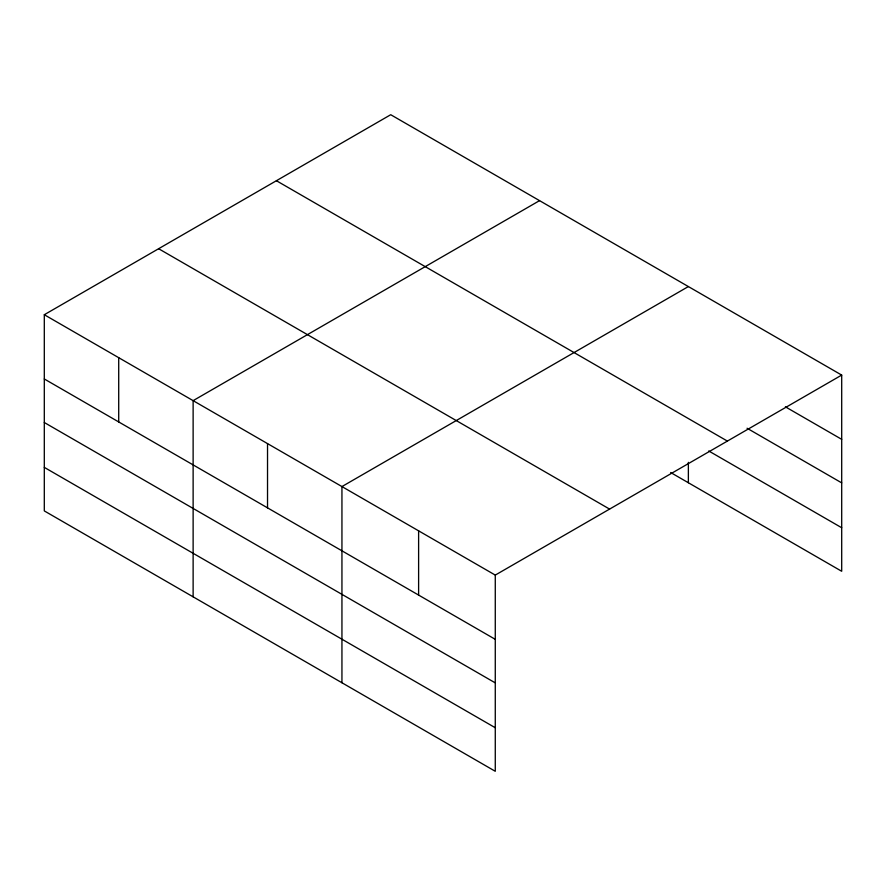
<?xml version="1.0" encoding="UTF-8"?>
<svg xmlns="http://www.w3.org/2000/svg" width="886" height="886" viewBox="0 0 886 886"><rect width="100%" height="100%" fill="white"/><g stroke="black" fill="none" stroke-linecap="round" stroke-linejoin="round"><path stroke-width="1.33" d="M495.274 682.885L495.274 575.092L44.3 314.729L44.3 510.912L495.274 771.285L495.274 682.885L44.3 422.511M670.647 472.515L841.7 571.271L841.7 375.088L390.726 114.715L44.3 314.729M539.552 200.635L193.126 400.649L193.126 596.832M688.367 286.566L341.941 486.569L341.941 682.752M495.274 575.092L841.7 375.088M785.395 406.829L841.7 439.334M747.064 428.237L841.7 482.87M276.41 180.722L727.384 441.084M708.734 450.963L841.7 527.735M158.616 248.722L609.59 509.096M44.3 378.975L495.274 639.338M44.3 467.376L495.274 727.738M688.367 462.337L688.367 482.748M418.613 530.836L418.613 595.082M267.528 443.609L267.528 507.855M118.713 357.689L118.713 421.935"/></g></svg>
